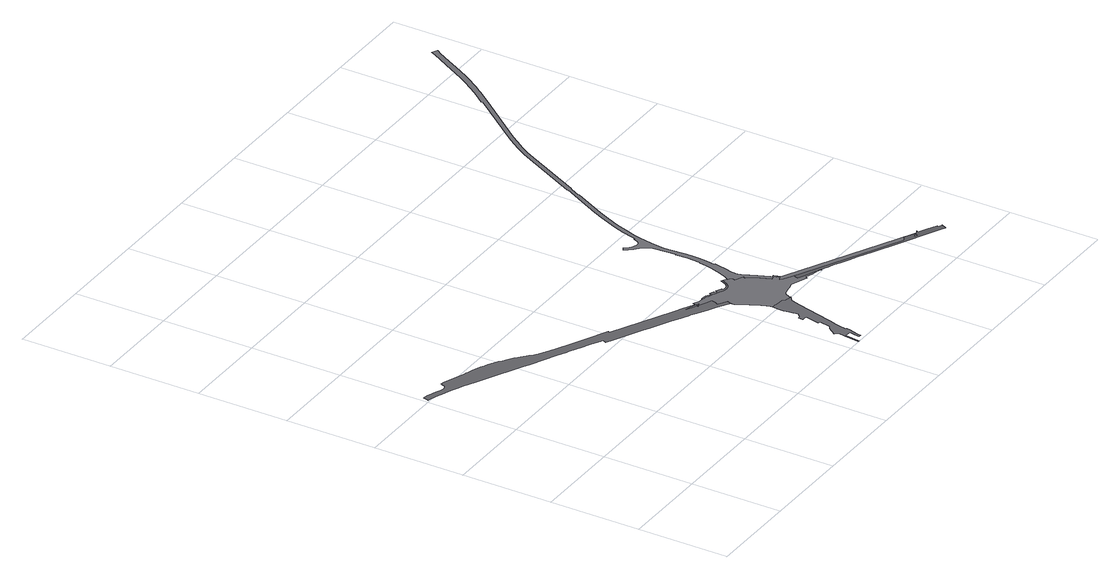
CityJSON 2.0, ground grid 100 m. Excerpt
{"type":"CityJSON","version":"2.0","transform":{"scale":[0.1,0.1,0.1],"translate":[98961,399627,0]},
"CityObjects":{
"road1":{"type":"Road","geometry":[{"type":"MultiSurface","lod":"1","boundaries":[[[0,1,2,3,4,5,6,7,8,9,10,11,12,13,14,15,16,17,18,19,20,21,22,23,24,25,26,27,28,29,30,31,32,33,34,35,36,37,38,39,40,41,42,43,44,45,46,47,48,49,50,51,52,53,54,55,56,57,58,59,60,61,62,63,64,65,66,67,68,69,70,71,72,73,74,75,76,77,78,79,80,81,82,83,84,85,86,87,88,89,90,91,92,93,94,95,96,97,98,99,100,101,102,103,104,105,106,107,108,109,110,111,112,113,114,115,116,117,118,119,120,121,122,123,124,125,126,127,128,129,130,131,132,133,134,135,136,137,138,139,140,141,142,143,144,145,146,147,148,149,150,151,152,153,154,155,156,157,158,159,160,161,162,163,164,165,166,167,168,169,170,171,172,173,174,175,176,177,178,179,180,181,182,183,184,185,186,187,188,189,190,191,192,193,194,195,196,197,198,199,200,201]]]}]},
"road2":{"type":"Road","geometry":[{"type":"MultiSurface","lod":"1","boundaries":[[[202,203,204,205,206,207,208,209,210,211,212,213,214,215,216,217,218,219,220,221,222,223,224,225,226,227,228,229,230,231,232,233,234,235,236,237,238,239,240,241,242,243,244,245,246,247,248,249,250,251,252,253,254,255,256,257,258,259,260,261,262,263,264,265,266,267,268]]]}]},
"road3":{"type":"Road","geometry":[{"type":"MultiSurface","lod":"1","boundaries":[[[157,269,270,271,272,273,274,275,276,277,278,279,280,281,282,283,284,285,286,287,288,289,290,291,292,293,294,295,296,297,298,299,300,301,302,303,304,305,306,307,308,309,310,311,312,313,314,315,316,317,318,319,320,321,322,323,324,325,326,327,328,329,330,331,332,333,334,335,336,337,338,339,340,341,342,343,344,345,346,347,348,349,350,351,352,353,354,355,356,357,358,219,218,217,216,215,214,213,212,211,210,209,208,207,206,205,204,203,202,268,267,266,359,360,361,362,363,364,365,366,367,368,369,370,371,372,373,34,33,32,31,30,29,28,27,26,25,24,23,22,21,20,19,18,17,16,15,14,13,12,11,10,9,8,7,6,5,4,3,2,1,0,201,200,199,198,197,196,195,194,193,192,191,190,189,188,187,186,185,184,183,182,181,180,179,178,177,176,175,174,173,172,171,170,169,168,167,166,165,164,163,162,161,160,159,158]]]}]},
"road4":{"type":"Road","geometry":[{"type":"MultiSurface","lod":"1","boundaries":[[[374,375,376,377,378,379,380,381,382,383,384,385,386,387,388,389,390,391,392,393,394,395,396,397,398,399,400,401,402,403,404,405,406,407,408,409,410,411,412,413,414,328,327,326,325,324,323,322,321,320,319,318,317,316,315,314,313,312,311,310]]]}]},
"road5":{"type":"Road","geometry":[{"type":"MultiSurface","lod":"1","boundaries":[[[415,416,417,418,419,420,421,422,423,424,425,426,427,428,429,430,431,432,433,434,435,436,437,438,439,440,441,442,443,444,445,446,447,448,449,450,451,452,453,454,455,456,457,458,459,460,461,462,463,464,465,466,467,468,469,470,471,472,473,474,475,476,477,478,479,480,481,482,483,484,485,486,487,488,489,490,491,492,493,494,495,496,497,498,499,500,501,502,503,504,505,506,507,508,509,510,511,512,513,514,515,516,517,518,519,520,521,522,523,524,525,526,527,528,529,530,531,532,533,534,535,536,537,538,539,540,541,542,543,544,545,546,547,548,549,550,551,552,553,554,555,556,557,558,559,560,561,562,563,564,565,566,567,568,569,570,571,572,573,574,575,576,577,578,579,580,581,582,583,584,585,586,587,588,589,590,591,592,593,594,595,596,597,598,599,600,601,602,603,604,605,606,607,608,384,383,382,381,380,379,378,377,376,375,374,310,309,308,307,306,305,304,303,302,301,300,299,298,297,296,295,294,293,292,291,290,289,288,287,286,285,284,283,282,281,280,279,278,277,276,609,610]]]}]}
},
"vertices":[
[2888,1697,34],[2892,1695,33],[2920,1682,0],[2937,1674,36],[2946,1669,36],[2966,1662,36],[2974,1660,36],[2973,1657,36],[2973,1656,36],[2925,1672,36],[2811,1710,37],[2773,1722,37],[2764,1725,36],[2764,1723,35],[2776,1717,36],[2827,1690,36],[2883,1663,36],[2963,1626,36],[3035,1594,36],[3036,1594,36],[3036,1591,36],[3025,1565,36],[3020,1554,37],[3020,1552,37],[3019,1551,37],[3014,1540,36],[3000,1515,36],[2999,1513,36],[2998,1510,35],[3007,1505,37],[3048,1481,37],[3098,1452,37],[3088,1431,35],[3085,1417,35],[3084,1409,35],[2975,1472,36],[2957,1482,36],[2853,1542,36],[2750,1600,35],[2695,1630,35],[2672,1642,35],[2555,1704,35],[2484,1741,35],[2377,1796,35],[2270,1851,35],[2216,1879,35],[2109,1933,35],[2001,1987,35],[1894,2041,34],[1823,2076,34],[1844,2116,34],[1818,2129,34],[1710,2184,34],[1626,2227,33],[1493,2294,32],[1474,2304,32],[1370,2355,31],[1248,2415,31],[1099,2490,30],[1014,2533,30],[905,2589,30],[857,2613,30],[793,2645,30],[533,2777,28],[413,2837,28],[357,2863,27],[309,2884,28],[250,2909,28],[197,2930,28],[148,2948,28],[103,2963,28],[11,2993,27],[4,2995,27],[4,2996,28],[12,3024,30],[13,3026,29],[13,3027,29],[21,3055,29],[22,3057,28],[33,3054,28],[63,3045,29],[104,3032,29],[137,3022,29],[175,3008,29],[212,2995,29],[241,2984,29],[262,2975,29],[270,2972,29],[272,2972,29],[275,2973,29],[280,2977,29],[287,2980,28],[306,2989,28],[324,3000,27],[322,3005,27],[329,3029,26],[331,3034,25],[339,3048,25],[372,3040,25],[654,2972,0],[677,2966,0],[700,2960,0],[760,2941,0],[819,2918,0],[850,2905,0],[887,2886,0],[923,2866,0],[975,2837,0],[1026,2807,0],[1059,2784,0],[1109,2750,0],[1158,2714,0],[1175,2702,0],[1191,2689,0],[1212,2671,0],[1232,2651,0],[1275,2613,0],[1287,2601,0],[1312,2579,0],[1331,2564,0],[1352,2551,0],[1434,2506,0],[1431,2501,0],[1468,2483,0],[1519,2457,0],[1693,2371,0],[1817,2309,0],[2062,2186,0],[2052,2169,0],[2721,1835,0],[2810,1790,0],[2993,1699,0],[3012,1697,35],[3031,1696,37],[3054,1694,37],[3074,1689,37],[3096,1679,37],[3116,1670,37],[3131,1663,37],[3140,1684,37],[3185,1664,37],[3178,1645,37],[3199,1636,37],[3208,1655,37],[3273,1628,37],[3265,1609,37],[3278,1605,37],[3292,1603,37],[3304,1604,37],[3314,1606,37],[3326,1609,36],[3336,1614,36],[3344,1619,36],[3360,1634,36],[3369,1648,36],[3401,1711,33],[3416,1703,33],[3417,1702,33],[3385,1640,34],[3381,1633,34],[3377,1626,34],[3372,1619,35],[3367,1614,34],[3362,1610,34],[3359,1606,34],[3353,1601,34],[3346,1598,35],[3339,1595,35],[3332,1591,35],[3324,1589,35],[3316,1587,35],[3308,1585,35],[3301,1585,35],[3293,1584,35],[3285,1585,35],[3277,1586,35],[3269,1588,35],[3262,1590,35],[3234,1601,35],[3215,1608,35],[3188,1620,35],[3174,1626,35],[3156,1634,36],[3147,1638,36],[3139,1642,35],[3092,1662,35],[3073,1670,35],[3066,1673,36],[3053,1677,35],[3046,1679,35],[3036,1680,35],[3017,1683,35],[3007,1685,35],[2997,1687,35],[2987,1689,34],[2979,1690,35],[2979,1690,34],[2971,1691,33],[2963,1694,34],[2914,1720,33],[2902,1726,33],[2889,1700,33],
[3283,1025,34],[3290,1024,34],[3292,1024,33],[3333,1019,34],[3345,1018,35],[3352,1017,35],[3360,1016,35],[3398,1011,34],[3400,1011,34],[3402,1010,34],[3403,1009,34],[3406,1003,33],[3412,996,33],[3420,991,32],[3441,986,31],[3465,982,30],[3467,981,32],[3485,978,32],[3492,976,32],[3488,960,0],[3458,851,0],[3356,467,0],[3347,430,0],[3344,431,0],[3321,343,0],[3296,234,0],[3311,230,0],[3300,186,0],[3272,89,0],[3265,56,0],[3263,44,0],[3241,50,0],[3247,99,0],[3257,161,0],[3191,168,0],[3183,99,0],[3170,7,0],[3155,9,0],[3174,161,0],[3187,243,0],[3162,281,0],[3178,343,34],[3200,357,34],[3209,363,33],[3235,488,31],[3209,493,32],[3242,651,33],[3249,683,0],[3244,684,0],[3239,684,0],[3232,685,0],[3236,732,0],[3243,731,0],[3250,732,0],[3257,733,0],[3258,733,0],[3258,734,0],[3258,749,32],[3255,773,30],[3249,801,30],[3241,841,31],[3238,870,31],[3236,902,31],[3238,953,31],[3240,1030,32],[3255,1028,33],[3281,1025,33],
[3418,1702,33],[3466,1678,35],[3476,1672,35],[3483,1667,35],[3489,1662,35],[3493,1655,36],[3495,1648,36],[3495,1639,36],[3495,1636,36],[3494,1632,36],[3491,1623,36],[3487,1616,36],[3483,1608,36],[3486,1606,36],[3516,1591,36],[3527,1586,36],[3536,1581,37],[3543,1578,36],[3586,1557,36],[3589,1555,36],[3591,1559,32],[3594,1563,27],[3597,1566,23],[3600,1569,18],[3604,1571,14],[3608,1572,9],[3613,1573,5],[3617,1573,0],[3622,1573,0],[3627,1571,0],[3632,1569,0],[3636,1566,0],[3639,1563,0],[3642,1559,0],[3645,1554,0],[3694,1444,0],[3742,1335,0],[3745,1328,36],[3748,1321,36],[3761,1291,36],[3759,1285,36],[3770,1263,36],[3767,1258,36],[3763,1251,36],[3764,1250,36],[3763,1246,37],[3761,1242,37],[3871,1182,37],[3871,1179,36],[3865,1182,36],[3864,1179,36],[3850,1154,37],[3844,1142,37],[3843,1139,37],[3839,1130,37],[3830,1101,36],[3878,1079,36],[3955,1045,37],[4020,1015,37],[4049,1002,37],[4047,998,37],[4057,993,38],[4080,982,38],[4080,980,38],[4075,982,39],[4066,987,39],[4056,991,39],[4047,995,39],[4038,998,39],[3971,1017,38],[3885,1043,37],[3884,1043,37],[3884,1042,37],[3878,1028,37],[3874,1018,38],[3689,1090,36],[3676,1088,36],[3659,1083,36],[3640,1078,36],[3607,1071,36],[3574,1067,35],[3560,1064,34],[3553,1063,33],[3534,1058,33],[3523,1050,33],[3512,1040,33],[3507,1033,33],[3502,1025,33],[3498,1016,33],[3492,998,33],[3240,1040,33],[3239,1049,33],[3237,1064,33],[3235,1074,33],[3230,1090,33],[3223,1105,33],[3212,1128,33],[3207,1138,33],[3182,1187,34],[3156,1237,34],[3130,1291,35],[3100,1349,35],[3093,1362,35],[3087,1377,35],[3084,1395,35],
[3772,1268,0],[3799,1244,0],[3828,1223,0],[3859,1205,0],[5026,618,0],[5021,614,39],[5028,610,39],[5139,555,39],[5144,559,0],[5171,545,0],[5183,569,0],[5189,565,38],[5179,544,39],[5256,503,40],[5336,463,39],[5372,444,39],[5370,425,41],[5398,410,41],[5407,405,41],[5406,404,41],[5393,378,42],[5392,377,42],[5391,375,42],[5378,350,41],[5377,348,41],[5327,374,41],[5141,469,41],[5023,528,40],[4897,591,40],[4788,643,40],[4723,677,40],[4629,723,40],[4548,764,40],[4465,806,39],[4379,848,39],[4289,891,39],[4229,920,39],[4178,944,38],[4165,950,38],[4094,982,38],[4063,996,38],
[3509,1702,0],[3530,1737,0],[3547,1775,0],[3577,1855,0],[3582,1869,0],[3604,1939,0],[3621,2010,0],[3630,2052,0],[3636,2094,0],[3646,2090,0],[3646,2100,0],[3652,2245,0],[3648,2375,0],[3656,2377,0],[3636,2625,0],[3636,2626,0],[3631,2649,0],[3624,2671,0],[3613,2693,0],[3600,2712,0],[3585,2729,0],[3567,2744,0],[3527,2779,0],[3492,2819,0],[3478,2839,0],[3465,2859,0],[3464,2861,0],[3493,2881,0],[3505,2862,0],[3519,2845,0],[3535,2830,0],[3559,2814,0],[3585,2801,0],[3612,2792,0],[3624,2793,0],[3634,2796,0],[3645,2800,0],[3654,2807,0],[3662,2814,0],[3669,2823,0],[3674,2833,0],[3682,2850,0],[3687,2869,0],[3700,2866,0],[3712,2916,0],[3746,3030,0],[3785,3143,0],[3829,3253,0],[3878,3362,0],[3931,3468,0],[4094,3787,0],[4095,3786,0],[4096,3786,0],[4097,3786,0],[4098,3786,0],[4099,3786,0],[4100,3787,0],[4100,3788,0],[4101,3788,0],[4102,3789,0],[4160,3906,0],[4160,3907,0],[4160,3908,0],[4160,3909,0],[4160,3910,0],[4160,3911,0],[4159,3911,0],[4159,3912,0],[4158,3912,0],[4157,3913,0],[4465,4519,0],[4519,4620,0],[4578,4718,0],[4643,4813,0],[4711,4905,0],[5164,5480,0],[5154,5488,0],[5181,5522,0],[5214,5564,0],[5275,5645,0],[5333,5727,0],[5388,5812,0],[5405,5839,0],[5446,5907,0],[5485,5975,0],[5534,6063,0],[5575,6136,0],[5641,6253,0],[5648,6266,0],[5672,6310,0],[5677,6319,0],[5696,6361,0],[5709,6385,0],[5767,6353,0],[5753,6328,0],[5750,6325,0],[5747,6325,0],[5694,6230,0],[5549,5968,0],[5494,5873,0],[5454,5807,0],[5393,5712,0],[5368,5676,0],[5364,5670,0],[5358,5662,0],[5319,5608,0],[5311,5596,0],[5310,5595,0],[5256,5522,0],[5207,5461,0],[4748,4881,0],[4684,4794,0],[4623,4705,0],[4568,4613,0],[4516,4518,0],[4198,3893,0],[4197,3893,0],[4196,3893,0],[4195,3894,0],[4194,3894,0],[4194,3893,0],[4193,3893,0],[4192,3893,0],[4191,3892,0],[4191,3891,0],[4190,3891,0],[4131,3775,0],[4130,3774,0],[4130,3773,0],[4130,3772,0],[4130,3771,0],[4130,3770,0],[4131,3770,0],[4131,3769,0],[4132,3768,0],[4133,3768,0],[4134,3767,0],[4135,3767,0],[3957,3420,0],[3896,3290,0],[3840,3158,0],[3797,3033,0],[3758,2908,0],[3738,2839,0],[3723,2770,0],[3711,2700,0],[3703,2623,0],[3700,2547,0],[3700,2470,0],[3710,2298,0],[3712,2229,0],[3710,2160,0],[3703,2089,0],[3692,2018,0],[3682,1959,0],[3694,1956,0],[3659,1791,0],[3654,1771,0],[3652,1762,0],[3649,1747,0],[3647,1735,0],[3646,1729,0],[3644,1721,0],[3643,1712,0],[3643,1707,0],[3642,1698,0],[3641,1694,0],[3641,1687,0],[3641,1681,0],[3641,1678,0],[3641,1674,0],[3642,1670,0],[3642,1668,0],[3643,1665,0],[3645,1659,0],[3649,1646,0],[3651,1640,0],[3654,1632,0],[3656,1628,0],[3661,1618,0],[3663,1613,0],[3668,1604,0],[3673,1595,0],[3683,1576,0],[3688,1564,0],[3719,1493,0],[3796,1319,0],[3799,1318,0],[3807,1303,0],[3816,1290,0],[3828,1278,0],[3841,1269,0],[3856,1261,0],[5194,589,0],[3496,1641,35],[3526,1693,0]
]}
